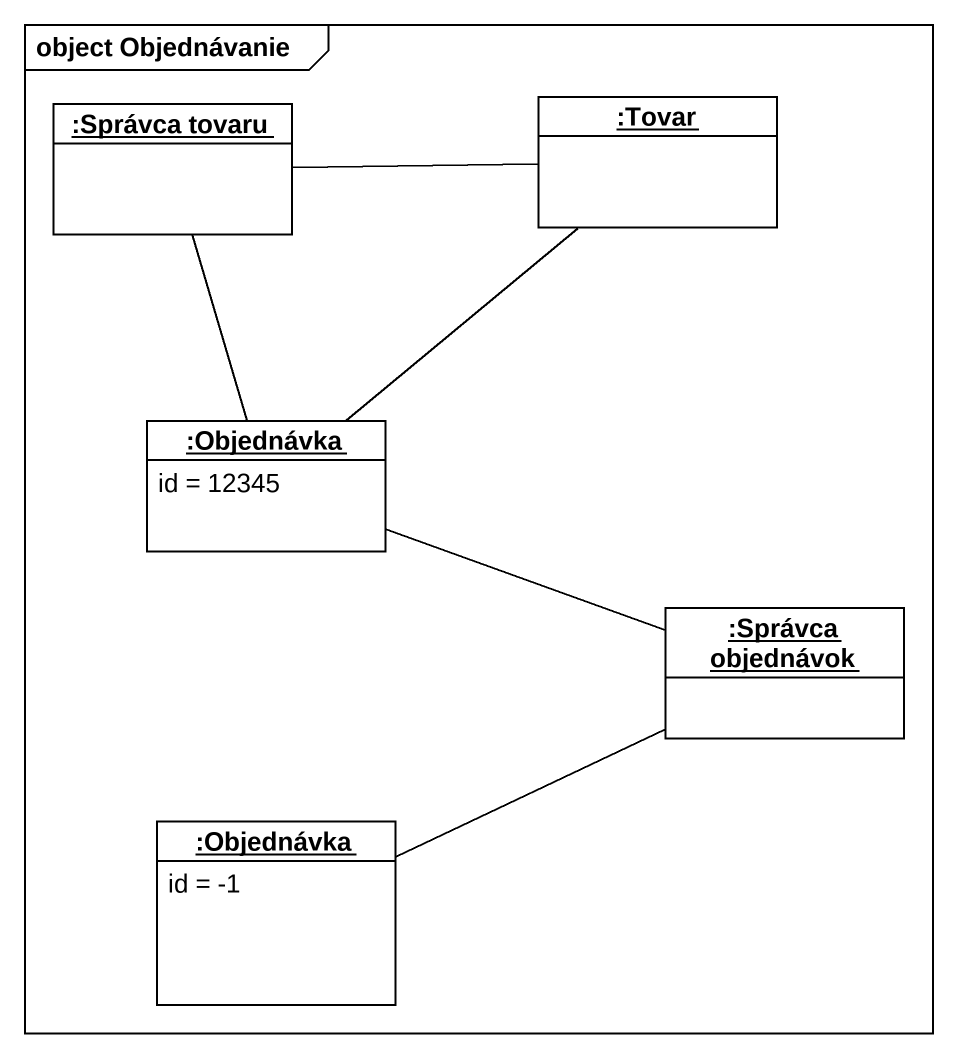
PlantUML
@startuml
mainframe object Objednávanie
hide circle
hide empty members
object ":Správca tovaru" as Správca_tovaru
object ":Tovar" as Tovar
object ":Objednávka" as Objednávka {
  id = 12345
}
object ":Správca objednávok" as Správca_objednávok
object ":Objednávka" as Objednávka_2 {
  id = -1
}
Správca_tovaru -right- Tovar
Správca_tovaru -- Objednávka
Objednávka -up- Tovar
Objednávka -right- Správca_objednávok
Správca_objednávok -left- Objednávka_2
@enduml
